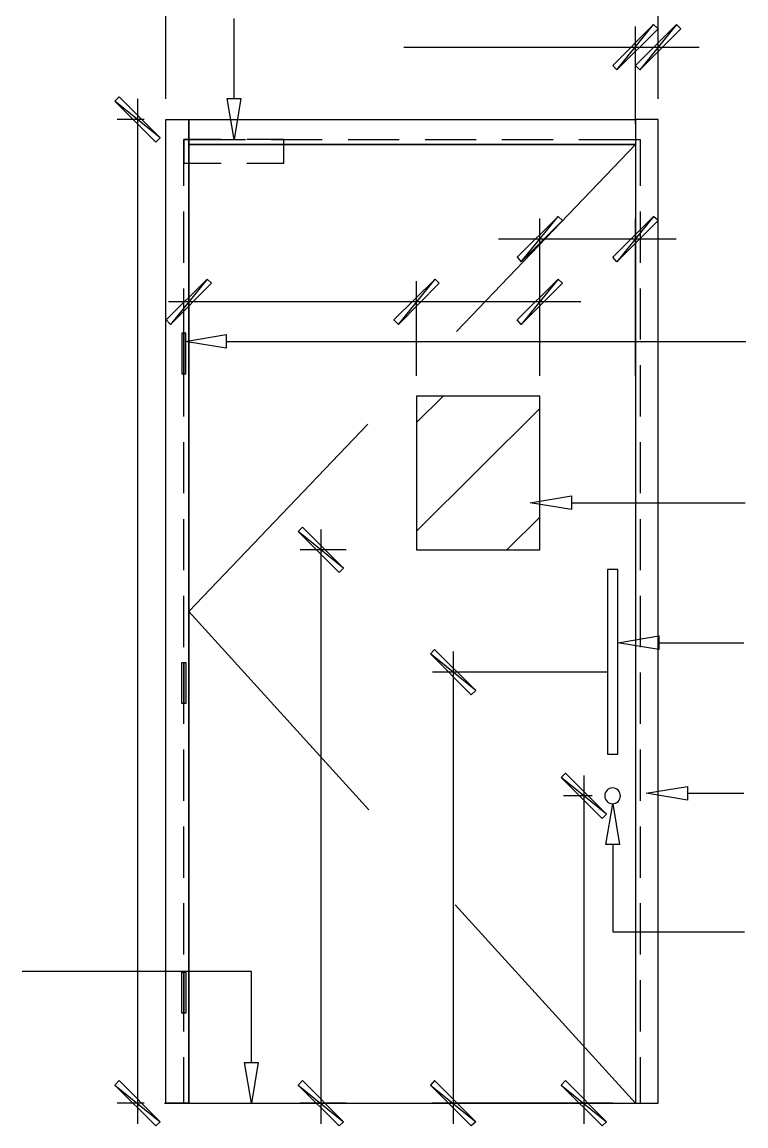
# Model space of a CAD drawing. Header units: millimetres. Extents: x 10 to 831, y 7 to 587.
# Drawn here: x 482.8 to 517.2, y 489.5 to 542 of the extents above; entities that cross this region are included whole.
import ezdxf

# ---------------------------------------------------------------- set-up
doc = ezdxf.new("R2010")
doc.units = ezdxf.units.MM
doc.layers.get('0').update_dxf_attribs({"linetype": 'CONTINUOUS'})

msp = doc.modelspace()

# ---------------------------------------------------------------- linework, layer by layer
at = {"color": 0}
for p, q in [((489.599, 538.371), (489.599, 546.488)), ((513.031, 538.371), (513.031, 546.488)), ((492.838, 538.381), (492.838, 542.191)), ((512.808, 541.916), (510.861, 539.958)), ((512.808, 541.916), (510.861, 539.958)), ((511.062, 539.757), (512.808, 541.916)), ((511.062, 539.757), (512.808, 541.916)), ((511.062, 539.757), (512.808, 541.916)), ((511.062, 539.757), (512.808, 541.916)), ((513.02, 541.704), (511.062, 539.757)), ((511.941, 537.175), (511.941, 541.81)), ((511.951, 539.958), (513.898, 541.916)), ((513.898, 541.916), (512.152, 539.757)), ((513.898, 541.916), (512.152, 539.757)), ((513.898, 541.916), (512.152, 539.757)), ((513.898, 541.916), (512.152, 539.757)), ((512.152, 539.757), (514.11, 541.704)), ((512.152, 539.757), (514.11, 541.704)), ((512.808, 541.916), (513.02, 541.704)), ((512.808, 541.916), (513.02, 541.704)), ((513.031, 538.371), (513.031, 541.81)), ((514.11, 541.704), (513.898, 541.916)), ((514.11, 541.704), (513.898, 541.916)), ((500.913, 540.837), (513.031, 540.837)), ((513.031, 540.837), (514.978, 540.837)), ((510.861, 539.958), (511.062, 539.757)), ((510.861, 539.958), (511.062, 539.757)), ((512.152, 539.757), (511.951, 539.958)), ((512.152, 539.757), (511.951, 539.958)), ((487.165, 538.265), (487.377, 538.466)), ((487.165, 538.265), (487.377, 538.466)), ((487.377, 538.466), (489.324, 536.519)), ((488.244, 538.371), (488.244, 489.55)), ((492.838, 536.434), (492.51, 538.381)), ((492.838, 536.434), (492.51, 538.381)), ((492.51, 538.381), (493.166, 538.381)), ((493.166, 538.381), (492.838, 536.434)), ((493.166, 538.381), (492.838, 536.434)), ((489.324, 536.519), (487.165, 538.265)), ((487.165, 538.265), (489.123, 536.307)), ((489.324, 536.519), (487.165, 538.265)), ((489.324, 536.519), (487.165, 538.265)), ((487.165, 538.265), (489.123, 536.307)), ((489.324, 536.519), (487.165, 538.265)), ((488.562, 537.386), (487.271, 537.386)), ((489.599, 490.534), (489.599, 537.386)), ((489.599, 537.386), (490.689, 537.386)), ((490.689, 537.386), (490.689, 490.534)), ((490.689, 537.386), (511.941, 537.386)), ((490.689, 536.201), (490.689, 537.386)), ((511.941, 537.386), (511.941, 536.201)), ((513.031, 537.386), (511.941, 537.386)), ((511.941, 537.386), (511.941, 490.534)), ((513.031, 490.534), (513.031, 537.386)), ((489.123, 536.307), (489.324, 536.519)), ((489.123, 536.307), (489.324, 536.519)), ((490.689, 490.534), (490.689, 536.201)), ((490.689, 536.201), (511.941, 536.201)), ((511.941, 536.201), (490.689, 536.201)), ((511.941, 536.201), (511.941, 490.534)), ((490.689, 519.871), (490.689, 533.682)), ((508.258, 532.772), (506.31, 530.825)), ((508.258, 532.772), (506.31, 530.825)), ((506.511, 530.613), (508.258, 532.772)), ((506.511, 530.613), (508.258, 532.772)), ((506.511, 530.613), (508.258, 532.772)), ((506.511, 530.613), (508.258, 532.772)), ((508.469, 532.571), (506.511, 530.613)), ((507.39, 525.184), (507.39, 532.666)), ((508.258, 532.772), (508.469, 532.571)), ((508.258, 532.772), (508.469, 532.571)), ((510.861, 530.825), (512.808, 532.772)), ((512.808, 532.772), (511.062, 530.613)), ((512.808, 532.772), (511.062, 530.613)), ((512.808, 532.772), (511.062, 530.613)), ((512.808, 532.772), (511.062, 530.613)), ((511.062, 530.613), (513.02, 532.571)), ((511.062, 530.613), (513.02, 532.571)), ((511.941, 525.184), (511.941, 532.666)), ((513.02, 532.571), (512.808, 532.772)), ((513.02, 532.571), (512.808, 532.772)), ((507.39, 531.693), (505.432, 531.693)), ((513.888, 531.693), (507.39, 531.693)), ((506.31, 530.825), (506.511, 530.613)), ((506.31, 530.825), (506.511, 530.613)), ((511.062, 530.613), (510.861, 530.825)), ((511.062, 530.613), (510.861, 530.825)), ((489.61, 527.84), (491.568, 529.788)), ((491.568, 529.788), (489.821, 527.629)), ((491.568, 529.788), (489.821, 527.629)), ((491.568, 529.788), (489.821, 527.629)), ((491.568, 529.788), (489.821, 527.629)), ((489.821, 527.629), (491.769, 529.586)), ((489.821, 527.629), (491.769, 529.586)), ((490.689, 525.184), (490.689, 529.682)), ((491.769, 529.586), (491.568, 529.788)), ((491.769, 529.586), (491.568, 529.788)), ((502.405, 529.788), (500.447, 527.84)), ((502.405, 529.788), (500.447, 527.84)), ((502.405, 529.788), (500.447, 527.84)), ((502.405, 529.788), (500.447, 527.84)), ((500.659, 527.629), (502.405, 529.788)), ((500.659, 527.629), (502.405, 529.788)), ((500.659, 527.629), (502.405, 529.788)), ((500.659, 527.629), (502.405, 529.788)), ((500.659, 527.629), (502.405, 529.788)), ((500.659, 527.629), (502.405, 529.788)), ((500.659, 527.629), (502.405, 529.788)), ((500.659, 527.629), (502.405, 529.788)), ((502.606, 529.586), (500.659, 527.629)), ((502.606, 529.586), (500.659, 527.629)), ((501.527, 525.184), (501.527, 529.682)), ((501.527, 525.184), (501.527, 529.682)), ((502.405, 529.788), (502.606, 529.586)), ((502.405, 529.788), (502.606, 529.586)), ((502.405, 529.788), (502.606, 529.586)), ((502.405, 529.788), (502.606, 529.586)), ((506.31, 527.84), (508.258, 529.788)), ((508.258, 529.788), (506.511, 527.629)), ((508.258, 529.788), (506.511, 527.629)), ((508.258, 529.788), (506.511, 527.629)), ((508.258, 529.788), (506.511, 527.629)), ((506.511, 527.629), (508.469, 529.586)), ((506.511, 527.629), (508.469, 529.586)), ((507.39, 525.184), (507.39, 529.682)), ((508.469, 529.586), (508.258, 529.788)), ((508.469, 529.586), (508.258, 529.788)), ((502.511, 528.708), (489.716, 528.708)), ((501.527, 528.708), (499.579, 528.708)), ((509.337, 528.708), (501.527, 528.708)), ((489.821, 527.629), (489.61, 527.84)), ((489.821, 527.629), (489.61, 527.84)), ((500.447, 527.84), (500.659, 527.629)), ((500.447, 527.84), (500.659, 527.629)), ((500.447, 527.84), (500.659, 527.629)), ((500.447, 527.84), (500.659, 527.629)), ((506.511, 527.629), (506.31, 527.84)), ((506.511, 527.629), (506.31, 527.84)), ((490.509, 526.814), (492.457, 527.142)), ((490.509, 526.814), (492.457, 527.142)), ((492.457, 526.496), (490.509, 526.814)), ((492.457, 526.496), (490.509, 526.814)), ((492.457, 527.142), (492.457, 526.496)), ((492.457, 526.814), (517.2, 526.814)), ((507.39, 524.21), (501.527, 524.21)), ((501.527, 524.21), (501.527, 516.886)), ((507.39, 516.886), (507.39, 524.21)), ((506.935, 519.13), (508.893, 519.458)), ((506.935, 519.13), (508.893, 519.458)), ((508.893, 519.458), (508.893, 518.813)), ((508.893, 518.813), (506.935, 519.13)), ((508.893, 518.813), (506.935, 519.13)), ((508.893, 519.13), (517.169, 519.13)), ((495.886, 517.765), (496.097, 517.966)), ((495.886, 517.765), (496.097, 517.966)), ((496.097, 517.966), (498.055, 516.019)), ((496.976, 517.86), (496.976, 489.55)), ((498.055, 516.019), (495.886, 517.765)), ((495.886, 517.765), (497.844, 515.807)), ((498.055, 516.019), (495.886, 517.765)), ((498.055, 516.019), (495.886, 517.765)), ((495.886, 517.765), (497.844, 515.807)), ((498.055, 516.019), (495.886, 517.765)), ((498.182, 516.886), (495.991, 516.886)), ((501.527, 516.886), (507.39, 516.886)), ((497.844, 515.807), (498.055, 516.019)), ((497.844, 515.807), (498.055, 516.019)), ((511.104, 515.955), (510.618, 515.955)), ((510.618, 515.955), (510.618, 507.16)), ((511.104, 507.16), (511.104, 515.955)), ((511.104, 512.463), (513.052, 512.791)), ((511.104, 512.463), (513.052, 512.791)), ((513.052, 512.791), (513.052, 512.145)), ((502.183, 511.944), (502.384, 512.145)), ((502.183, 511.944), (502.384, 512.145)), ((502.384, 512.145), (504.342, 510.198)), ((503.262, 512.05), (503.262, 489.55)), ((513.052, 512.145), (511.104, 512.463)), ((513.052, 512.145), (511.104, 512.463)), ((513.052, 512.463), (517.105, 512.463)), ((504.342, 510.198), (502.183, 511.944)), ((502.183, 511.944), (504.13, 509.986)), ((504.342, 510.198), (502.183, 511.944)), ((504.342, 510.198), (502.183, 511.944)), ((502.183, 511.944), (504.13, 509.986)), ((504.342, 510.198), (502.183, 511.944)), ((510.618, 511.066), (502.278, 511.066)), ((504.13, 509.986), (504.342, 510.198)), ((504.13, 509.986), (504.342, 510.198)), ((510.618, 507.16), (511.104, 507.16)), ((508.406, 506.049), (508.617, 506.25)), ((508.406, 506.049), (508.617, 506.25)), ((510.565, 504.303), (508.406, 506.049)), ((508.406, 506.049), (510.364, 504.091)), ((510.565, 504.303), (508.406, 506.049)), ((510.565, 504.303), (508.406, 506.049)), ((508.406, 506.049), (510.364, 504.091)), ((510.565, 504.303), (508.406, 506.049)), ((508.617, 506.25), (510.565, 504.303)), ((509.485, 506.144), (509.485, 489.55)), ((512.459, 505.298), (514.417, 505.626)), ((512.459, 505.298), (514.417, 505.626)), ((514.417, 504.97), (512.459, 505.298)), ((514.417, 504.97), (512.459, 505.298)), ((514.417, 505.626), (514.417, 504.97)), ((514.417, 505.298), (517.105, 505.298)), ((509.887, 505.171), (508.512, 505.171)), ((510.533, 502.853), (510.861, 504.8)), ((510.533, 502.853), (510.861, 504.8)), ((510.861, 504.8), (511.189, 502.853)), ((510.861, 504.8), (511.189, 502.853)), ((510.364, 504.091), (510.565, 504.303)), ((510.364, 504.091), (510.565, 504.303)), ((511.189, 502.853), (510.533, 502.853)), ((510.861, 502.853), (510.861, 498.694)), ((510.861, 498.694), (517.126, 498.694)), ((493.663, 496.81), (482.752, 496.81)), ((493.663, 492.481), (493.663, 496.81)), ((493.663, 490.534), (493.335, 492.481)), ((493.663, 490.534), (493.335, 492.481)), ((493.335, 492.481), (493.991, 492.481)), ((493.991, 492.481), (493.663, 490.534)), ((493.991, 492.481), (493.663, 490.534)), ((487.377, 491.613), (487.165, 491.402)), ((487.377, 491.613), (487.165, 491.402)), ((489.324, 489.656), (487.377, 491.613)), ((489.324, 489.656), (487.377, 491.613)), ((496.097, 491.613), (495.886, 491.402)), ((496.097, 491.613), (495.886, 491.402)), ((498.055, 489.656), (496.097, 491.613)), ((498.055, 489.656), (496.097, 491.613)), ((502.384, 491.613), (502.183, 491.402)), ((502.384, 491.613), (502.183, 491.402)), ((504.342, 489.656), (502.384, 491.613)), ((504.342, 489.656), (502.384, 491.613)), ((508.617, 491.613), (508.406, 491.402)), ((508.617, 491.613), (508.406, 491.402)), ((510.565, 489.656), (508.617, 491.613)), ((510.565, 489.656), (508.617, 491.613)), ((487.165, 491.402), (489.324, 489.656)), ((487.165, 491.402), (489.324, 489.656)), ((487.165, 491.402), (489.324, 489.656)), ((487.165, 491.402), (489.324, 489.656)), ((489.123, 489.454), (487.165, 491.402)), ((495.886, 491.402), (498.055, 489.656)), ((495.886, 491.402), (498.055, 489.656)), ((495.886, 491.402), (498.055, 489.656)), ((495.886, 491.402), (498.055, 489.656)), ((497.844, 489.454), (495.886, 491.402)), ((502.183, 491.402), (504.342, 489.656)), ((502.183, 491.402), (504.342, 489.656)), ((502.183, 491.402), (504.342, 489.656)), ((502.183, 491.402), (504.342, 489.656)), ((504.13, 489.454), (502.183, 491.402)), ((508.406, 491.402), (510.565, 489.656)), ((508.406, 491.402), (510.565, 489.656)), ((508.406, 491.402), (510.565, 489.656)), ((508.406, 491.402), (510.565, 489.656)), ((510.364, 489.454), (508.406, 491.402)), ((488.562, 490.534), (487.271, 490.534)), ((489.536, 490.534), (513.031, 490.534)), ((490.689, 490.534), (489.599, 490.534)), ((498.182, 490.534), (495.991, 490.534)), ((510.861, 490.534), (502.278, 490.534)), ((509.887, 490.534), (508.512, 490.534)), ((511.941, 490.534), (513.031, 490.534)), ((489.324, 489.656), (489.123, 489.454)), ((489.324, 489.656), (489.123, 489.454)), ((498.055, 489.656), (497.844, 489.454)), ((498.055, 489.656), (497.844, 489.454)), ((504.342, 489.656), (504.13, 489.454)), ((504.342, 489.656), (504.13, 489.454)), ((510.565, 489.656), (510.364, 489.454)), ((510.565, 489.656), (510.364, 489.454))]:
    msp.add_line(p, q, dxfattribs=at)
at = {"color": 9}
for p, q in [((490.456, 534.222), (490.456, 536.434)), ((490.456, 536.434), (493.388, 536.434)), ((490.456, 536.434), (490.456, 535.301)), ((492.224, 536.434), (490.456, 536.434)), ((495.208, 536.434), (493.441, 536.434)), ((494.605, 536.434), (497.039, 536.434)), ((495.208, 535.301), (495.208, 536.434)), ((498.267, 536.434), (500.701, 536.434)), ((501.929, 536.434), (504.363, 536.434)), ((505.591, 536.434), (508.025, 536.434)), ((509.242, 536.434), (512.173, 536.434)), ((512.173, 536.434), (512.173, 534.222)), ((511.941, 536.201), (503.421, 527.29)), ((490.456, 535.301), (492.224, 535.301)), ((493.441, 535.301), (495.208, 535.301)), ((490.456, 530.56), (490.456, 533.005)), ((512.173, 533.005), (512.173, 530.56)), ((490.456, 526.909), (490.456, 529.343)), ((512.173, 529.343), (512.173, 526.909)), ((490.456, 527.216), (490.361, 527.216)), ((490.361, 527.216), (490.361, 525.268)), ((490.552, 527.216), (490.456, 527.216)), ((490.456, 527.216), (490.456, 525.268)), ((490.456, 525.268), (490.456, 527.216)), ((490.552, 525.268), (490.552, 527.216)), ((490.361, 525.268), (490.456, 525.268)), ((490.456, 523.247), (490.456, 525.681)), ((490.456, 525.268), (490.552, 525.268)), ((512.173, 525.681), (512.173, 523.247)), ((501.527, 522.951), (502.786, 524.21)), ((501.527, 517.775), (507.39, 523.628)), ((499.209, 522.877), (490.689, 513.955)), ((490.456, 519.585), (490.456, 522.019)), ((512.173, 522.019), (512.173, 519.585)), ((490.456, 515.923), (490.456, 518.358)), ((505.823, 516.886), (507.39, 518.453)), ((512.173, 518.358), (512.173, 515.923)), ((490.456, 512.262), (490.456, 514.706)), ((512.173, 514.706), (512.173, 512.262)), ((490.689, 513.955), (499.262, 504.504)), ((490.361, 509.573), (490.361, 511.531)), ((490.361, 511.531), (490.456, 511.531)), ((490.456, 509.573), (490.456, 511.531)), ((490.456, 511.531), (490.552, 511.531)), ((490.456, 511.531), (490.456, 509.573)), ((490.552, 511.531), (490.552, 509.573)), ((490.456, 508.6), (490.456, 511.044)), ((512.173, 511.044), (512.173, 508.6)), ((490.456, 509.573), (490.361, 509.573)), ((490.552, 509.573), (490.456, 509.573)), ((490.456, 504.938), (490.456, 507.383)), ((512.173, 507.383), (512.173, 504.938)), ((490.456, 501.276), (490.456, 503.721)), ((512.173, 503.721), (512.173, 501.276)), ((490.456, 497.614), (490.456, 500.059)), ((503.368, 499.985), (511.941, 490.534)), ((512.173, 500.059), (512.173, 497.614)), ((490.361, 494.82), (490.361, 496.778)), ((490.361, 496.778), (490.456, 496.778)), ((490.456, 494.82), (490.456, 496.778)), ((490.456, 496.778), (490.552, 496.778)), ((490.456, 496.778), (490.456, 494.82)), ((490.456, 493.952), (490.456, 496.397)), ((490.552, 496.778), (490.552, 494.82)), ((512.173, 496.397), (512.173, 493.952)), ((490.456, 494.82), (490.361, 494.82)), ((490.552, 494.82), (490.456, 494.82)), ((490.456, 490.534), (490.456, 492.735)), ((512.173, 492.735), (512.173, 490.534))]:
    msp.add_line(p, q, dxfattribs=at)
at = {"color": 0}
for points in [[(510.854, 505.552), (510.649, 505.552), (510.48, 505.382), (510.48, 505.174)], [(511.231, 505.174), (511.231, 505.382), (511.062, 505.552), (510.854, 505.552)], [(510.48, 505.174), (510.48, 504.97), (510.649, 504.8), (510.854, 504.8)], [(510.854, 504.8), (511.062, 504.8), (511.231, 504.97), (511.231, 505.174)]]:
    msp.add_open_spline(points, degree=3, dxfattribs=at)

doc.saveas('drawing.dxf')
